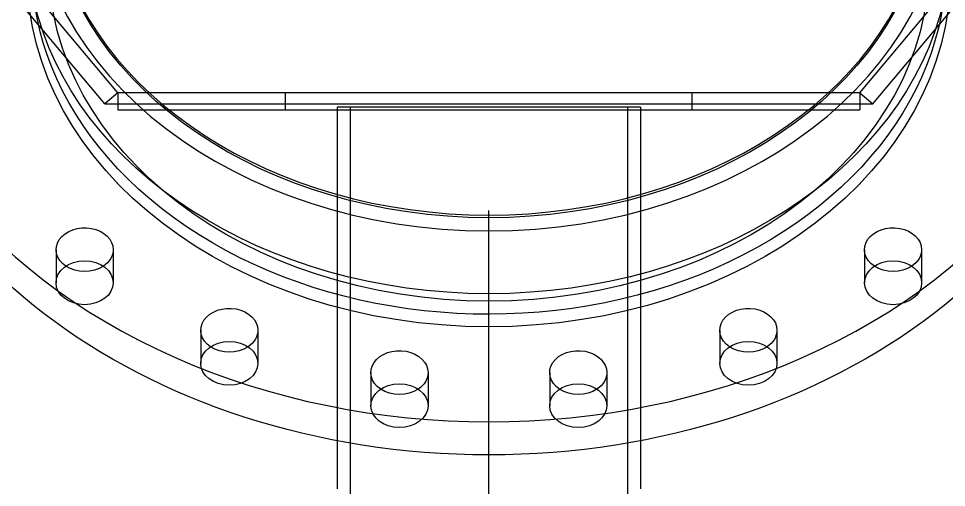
# Model space of a CAD drawing. Header units: metres. Extents: x 0 to 63075, y 0 to 44550.
# Drawn here: x 41042 to 41557, y 30449 to 30709 of the extents above; entities that cross this region are included whole.
import ezdxf

# ---------------------------------------------------------------- set-up
doc = ezdxf.new("R2010")
doc.units = ezdxf.units.M
doc.header["$LTSCALE"] = 75
doc.linetypes.add('CENTER2', pattern=[28.575, 19.05, -3.175, 3.175, -3.175])
for name, color, linetype in [('SC1', 7, 'CENTER2'), ('SDM', 7, 'Continuous'), ('SL1', 8, 'Continuous')]:
    doc.layers.add(name, color=color, linetype=linetype)

# ---------------------------------------------------------------- blocks, each defined once
blk = doc.blocks.new('A$C32abaae3')
at = {"layer": 'SL1', "extrusion": (-1.9916e-16, 1, 0)}
for p, q in [((15125.21, 2464.66, 14766.72), (16669.15, 4304.66, 14766.72)), ((14713.1, 2464.66, 14766.72), (14577.73, 2625.99, 14766.72)), ((14705.82, 2458.56, 14766.72), (14607.69, 2575.5, 14766.72)), ((15132.49, 2458.56, 14766.72), (15230.62, 2575.5, 14766.72)), ((14713.1, 2464.66, 14766.72), (14705.82, 2458.56, 14766.72)), ((15125.21, 2464.66, 14766.72), (14713.1, 2464.66, 14766.72)), ((15125.21, 2464.66, 14766.72), (14713.1, 2464.66, 14766.72)), ((14713.1, 2464.66, 14766.72), (14713.1, 2455.16, 14766.72)), ((14806.15, 2455.16, 14766.72), (14806.15, 2464.66, 14766.72)), ((15032.15, 2455.16, 14766.72), (15032.15, 2464.66, 14766.72)), ((15125.21, 2464.66, 14766.72), (15132.49, 2458.56, 14766.72)), ((15125.21, 2464.66, 14766.72), (15125.21, 2455.16, 14766.72)), ((14705.82, 2458.56, 14766.72), (15132.49, 2458.56, 14766.72)), ((14713.1, 2455.16, 14766.72), (15125.21, 2455.16, 14766.72)), ((14919.15, 2456.66, 14766.72), (14835, 2456.66, 14766.72)), ((14835, 2456.66, 14766.72), (14835, 2271.46, 14766.72)), ((14842.11, 2456.66, 14766.72), (14842.11, 2234.66, 14766.72)), ((15003.3, 2456.66, 14766.72), (14919.15, 2456.66, 14766.72)), ((14996.19, 2456.66, 14766.72), (14996.19, 2234.66, 14766.72)), ((15003.3, 2456.66, 14766.72), (15003.3, 2271.46, 14766.72)), ((14678.77, 2377.52, 14766.72), (14678.77, 2359.14, 14766.72)), ((14710.52, 2377.52, 14766.72), (14710.52, 2359.14, 14766.72)), ((15127.79, 2377.52, 14766.72), (15127.79, 2359.14, 14766.72)), ((15159.54, 2377.52, 14766.72), (15159.54, 2359.14, 14766.72)), ((14759.14, 2332.79, 14766.72), (14759.14, 2314.41, 14766.72)), ((14790.89, 2332.79, 14766.72), (14790.89, 2314.41, 14766.72)), ((15047.42, 2332.79, 14766.72), (15047.42, 2314.41, 14766.72)), ((15079.17, 2332.79, 14766.72), (15079.17, 2314.41, 14766.72)), ((14853.61, 2309.28, 14766.72), (14853.61, 2290.9, 14766.72)), ((14885.36, 2309.28, 14766.72), (14885.36, 2290.9, 14766.72)), ((14952.95, 2309.28, 14766.72), (14952.95, 2290.9, 14766.72)), ((14984.7, 2309.28, 14766.72), (14984.7, 2290.9, 14766.72)), ((14835, 2271.46, 14766.72), (14835, 2244.66, 14766.72)), ((15003.3, 2271.46, 14766.72), (15003.3, 2244.66, 14766.72))]:
    blk.add_line(p, q, dxfattribs=at)
at = {"layer": 'SL1'}
for centre, major_axis, start_param, end_param in [((14919.15, 2531.12, 14766.72), (-349.25, 0), -3.141592653589794, 3.141592653589792), ((14919.15, 2582.54, 14766.72), (254, 0), -1.570796, 4.712389), ((14919.15, 2531.12, 14766.72), (-256.42, 0), -3.141592653589794, 3.141592653589793), ((14919.15, 2536.26, 14766.72), (-244.5, 0), -3.141592653589792, 3.141592653589794), ((14919.15, 2584.31, 14766.72), (-244.87, 0), 0.167795, 1.570796), ((14919.15, 2584.31, 14766.72), (244.87, 0), -1.570796, -0.167795), ((14919.15, 2549.5, 14766.72), (-349.25, 0), 0, 3.141593), ((14694.65, 2359.14, 14766.72), (-15.88, 0), -3.141592653589794, 3.141592653589792), ((15143.66, 2359.14, 14766.72), (-15.88, 0), -3.141592653589794, 3.141592653589792), ((14775.01, 2314.41, 14766.72), (-15.88, 0), -3.141592653589794, 3.141592653589792), ((15063.3, 2314.41, 14766.72), (-15.88, 0), -3.141592653589794, 3.141592653589792), ((14869.49, 2290.9, 14766.72), (-15.88, 0), -3.141592653589794, 3.141592653589792), ((14968.82, 2290.9, 14766.72), (-15.88, 0), -3.141592653589794, 3.141592653589792)]:
    blk.add_ellipse(centre, major_axis=major_axis, ratio=0.766044, start_param=start_param, end_param=end_param, dxfattribs=at)
at = {"layer": 'SL1', "extrusion": (0, 0, -1)}
for centre, major_axis, start_param, end_param in [((14919.15, 2582.54, 14766.72), (254, 0), -3.141592653589793, 3.141592653589794), ((14919.15, 2536.26, 14766.72), (254, 0), 0, 3.497303), ((14919.15, 2582.54, 14766.72), (244.5, 0), 0.123865, 3.017728), ((14919.15, 2549.5, 14766.72), (256.42, 0), 0.173632, 2.967961), ((14694.65, 2377.52, 14766.72), (-15.87, 0), -0.856952, 3.141593), ((15143.66, 2377.52, 14766.72), (-15.87, 0), -0.856952, 3.141593), ((14694.65, 2377.52, 14766.72), (15.88, 0), 0, 0.856952), ((15143.66, 2377.52, 14766.72), (15.87, 0), 0, 0.856952), ((14694.65, 2377.52, 14766.72), (-15.88, 0), -2.284641, -0.856952), ((15143.66, 2377.52, 14766.72), (-15.88, 0), -2.284641, -0.856952), ((14775.01, 2332.79, 14766.72), (-15.87, 0), -0.856952, 3.141593), ((15063.3, 2332.79, 14766.72), (-15.87, 0), -0.856952, 3.141593), ((14775.01, 2332.79, 14766.72), (15.88, 0), 0, 0.856952), ((15063.3, 2332.79, 14766.72), (15.88, 0), 0, 0.856952), ((14775.01, 2332.79, 14766.72), (-15.88, 0), -2.284641, -0.856952), ((14869.49, 2309.28, 14766.72), (-15.88, 0), -0.856952, 3.141593), ((14968.82, 2309.28, 14766.72), (-15.88, 0), -0.856952, 3.141593), ((15063.3, 2332.79, 14766.72), (-15.88, 0), -2.284641, -0.856952), ((14869.49, 2309.28, 14766.72), (15.87, 0), 0, 0.856952), ((14968.82, 2309.28, 14766.72), (15.88, 0), 0, 0.856952), ((14869.49, 2309.28, 14766.72), (-15.87, 0), -2.284641, -0.856952), ((14968.82, 2309.28, 14766.72), (-15.88, 0), -2.284641, -0.856952)]:
    blk.add_ellipse(centre, major_axis=major_axis, ratio=0.766044, start_param=start_param, end_param=end_param, dxfattribs=at)

msp = doc.modelspace()

# ---------------------------------------------------------------- linework, layer by layer
at = {"layer": 'SC1'}
msp.add_line((41302.95, 28697.43), (41302.95, 42325.17), dxfattribs=at)

# ---------------------------------------------------------------- block references
at = {"layer": 'SDM'}
msp.add_blockref('A$C32abaae3', (26383.8, 28203.14), dxfattribs=at)

doc.saveas('drawing.dxf')
